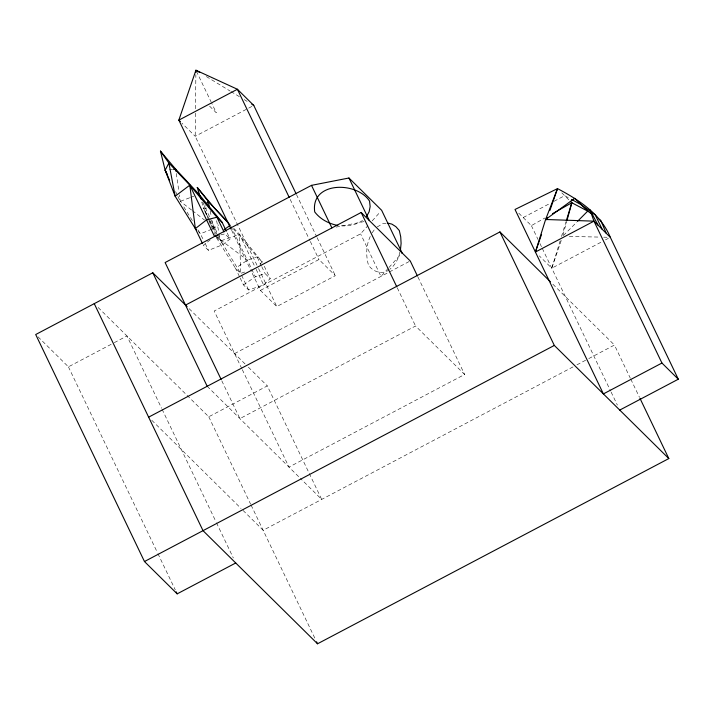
<?xml version="1.0" encoding="UTF-8"?>
<svg xmlns="http://www.w3.org/2000/svg" width="714" height="714" viewBox="0 0 714 714"><rect width="100%" height="100%" fill="white"/><g stroke="black" fill="none" stroke-linecap="round" stroke-linejoin="round"><path stroke-width="0.54" stroke-dasharray="3.57 2.68" d="M195.457 113.169L195.208 136.294L258.066 267.491M195.502 108.76L195.868 74.622M399.894 252.113C398.439 258.7 395.226 265.197 389.764 269.339M562.935 235.263L566.666 221.635M560.187 240.752L551.77 268.196L539.311 255.88M561.481 236.53L566.006 221.751M561.249 240.431L551.77 268.196L601.536 241.948M370.263 236.441C366.095 245.286 365.782 255.666 368.442 265.001C372.672 271.811 382.133 274.908 388.978 270.026M205.346 205.632L203.633 208.22L208.381 219.493M372.092 232.853L374.868 228.971M241.814 368.647L214.2 311.018L360.579 233.844L367.853 225.731M372.217 220.867L380.214 211.942M388.246 268.294L380.973 276.407L360.579 233.844M388.969 267.482L402.062 252.89M563.435 235.531L576.742 222.143M260.057 264.118L262.252 262.002L239.52 234.281L234.147 228.676M240.181 278.058L243.456 284.904L248.633 290.018L263.627 284.957L270.222 278.63L264.126 265.92M377.224 226.918L383.079 223.536L387.523 223.045M210.228 239.85L203.32 245.25L208.497 250.364L222.813 244.634L230.087 238.976L226.802 232.13M212.799 228.828L218.886 224.865M262.252 262.002L257.076 256.888L247.401 260.164L235.495 268.277L239.708 277.077M243.456 284.904L255.362 276.791L265.046 273.516L270.222 278.63M362.516 220.483C355.581 225.365 346.745 226.775 338.463 225.481M518.739 213.138L531.377 225.633L544.862 218.002M251.81 106.448L195.208 136.294L181.972 123.21M38.038 336.829L68.419 366.844L113.303 343.175M114.285 342.658L126.967 335.973L161.614 408.292M260.423 290.393L318.979 259.521L335.339 275.675L276.782 306.547L260.423 290.393L251.792 272.364M234.594 353.582L410.247 260.967M523.201 217.547L550.208 203.311M554.064 201.277L564.676 195.681L570.513 198.876M98.148 307.502L208.765 416.78L267.313 385.908L321.693 499.407L300.371 478.344M242.296 369.656L288.974 467.09L464.627 374.475L415.548 325.995L239.904 418.609L221.608 380.437M605.445 239.895L608.373 238.351M572.994 366.907L263.145 530.279L241.823 509.216M576.948 364.827L587.8 359.097M588.782 358.58L614.442 345.049L630.328 378.197M211.781 229.239L200.527 233.737L198.313 231.541M189.647 197.778L180.33 201.339L181.481 203.195M190.683 197.385L193.789 196.198M216.583 237.164L220.465 240.993L239.52 234.281L255.184 267.331M244.67 272.043L240.672 273.391L235.495 268.277L215.289 235.879L247.401 260.164L255.362 276.791M220.769 234.906L224.91 233.862L230.087 238.976M336.169 227.079L363.997 221.617M169.361 169.789L172.52 169.477M206.801 208.104L203.633 208.22L201.723 201.991M569.308 236.45L599.233 237.084M603.669 237.182L606.998 237.253M206.346 76.559L230.051 90.99M230.997 91.57L239.538 96.765M244.277 99.648L247.124 101.379M191.548 210.005L180.33 201.339L179.401 194.904M192.414 210.675L204.49 220.01M210.532 224.678L214.852 228.016L222.813 244.634M561.811 192.851L569.683 200.634M552.841 284.199L614.442 345.049M209.613 106.163L216.306 112.776L211.567 102.878M189.13 308.671L245.197 364.06M248.356 367.183L267.313 385.908M207.185 386.283L299.577 477.568M151.787 420.278L241.029 508.439M233.175 228.569L257.076 256.888L261.297 265.697M218.484 237.137L240.672 273.391L239.52 234.281M183.793 206.89L192.45 220.778M198.224 230.033L203.338 239.601M209.577 219.787L203.633 208.22L208.854 219.305M210.068 220.751L217.993 236.173M230.845 226.24L247.401 260.164M175.59 191.611L177.483 195.502M177.956 196.475L179.857 200.366M630.81 379.205L639.467 397.287M531.377 225.633L538.017 239.485M539.918 243.447L541.81 247.41M542.283 248.392L610.657 391.093M611.13 392.093L617.36 405.079M417.94 277.041L464.627 374.475M397.261 287.822L415.548 325.995M296.471 194.556L316.623 236.62M317.096 237.619L335.339 275.675M290.187 199.429L309.858 240.493M310.34 241.493L318.979 259.521M196.386 71.204L211.094 101.888M261.77 266.67L265.046 273.516M258.548 268.491L276.782 306.547M256.13 269.312L263.627 284.957M231.639 230.301L251.31 271.365M241.609 275.345L248.633 290.018M205.213 243.51L208.497 250.364M208.765 416.78L250.632 504.164M251.114 505.173L315.597 639.771M162.096 409.3L216.003 521.8M216.485 522.8L233.326 557.964M68.419 366.844L157.455 552.672M157.928 553.671L175.26 589.835M209.336 220.305L215.503 233.407M202.696 202.169L214.852 228.016M208.818 220.519L212.701 229.738M210.202 211.032L211.308 216.431M212.192 220.751L215.075 234.799M216.628 220.662L218.85 232.434M219.055 233.505L220.465 240.993M176.296 173.457L178.777 190.62"/><path stroke-width="1.07" d="M195.886 72.417L195.913 70.213L237.405 89.259L253.765 105.422L295.989 193.556M400.438 250.016L401.098 243.385L400.715 236.78L399.322 230.568L395.868 226.659L391.861 224.107L387.523 223.045M566.952 220.581L571.825 202.749L570.397 201.339M566.327 220.697L571.825 202.749L587.702 211.121L592.067 214.227M610.318 237.325L593.968 221.161L535.411 252.033L545.612 219.484L557.518 188.612C578.867 199.858 600.804 214.066 610.318 237.325L678.3 379.205L619.752 410.077M535.411 252.033L541.569 234.362M546.647 219.805L547.37 217.725M549.905 210.443L557.518 188.612L515.017 209.47L603.392 393.914L661.94 363.042L678.3 379.205M169.655 180.419L165.157 170.209L168.888 163.06L160.445 151.091L165.157 170.209L175.153 196.225L195.35 228.623L202.383 243.287M366.532 216.512L369.12 211.79L370.147 206.587L369.557 201.161C356.83 181.097 310.34 181.294 314.722 211.933C320.229 219.18 328.645 223.652 337.472 225.401M206.498 203.901L208.211 201.303L197.26 187.461L199.813 195.761M577.528 221.358L587.702 211.121L574.752 198.322L545.612 219.484L593.968 221.161L661.94 363.042M196.832 230.078L195.35 228.623L206.587 219.85L216.94 217.234L222.116 222.349L226.338 231.157M217.654 235.691L214.548 236.477L189.799 185.167L175.153 196.225L168.888 163.06L189.799 185.167L216.94 217.234L223.973 231.907M224.151 229.622L230.363 225.24M552.565 213.647L571.825 202.749M402.062 252.89L381.669 210.327L348.95 178L311.5 185.354L165.121 262.538L221.135 379.429M187.104 306.663L152.796 272.784L35.7 334.527L144.469 561.534L177.179 593.852L235.736 562.98M185.515 305.101L361.168 212.486L410.247 260.967L417.458 276.032M148.637 417.154L499.934 231.925L550.476 281.86M144.469 561.534L554.314 345.433L668.822 458.558L317.525 643.787L203.017 530.663L94.248 303.655M173.573 169.37L175.671 169.164L198.956 194.217L222.116 222.349M571.486 199.402L581.232 204.722L595.342 215.057L602.143 229.239M199.706 72.525L195.913 70.213L178.848 120.13L231.157 229.301M251.863 104.271L253.765 105.422M599.055 219.198L600.795 220.439L606.231 233.282M180.41 121.675L178.848 120.13L237.405 89.259L289.224 197.421M228.016 222.259L214.209 207.828L197.26 187.461M229.622 224.437L208.211 201.303L209.541 207.792M160.445 151.091L175.671 169.164L175.983 171.306M598.055 225.205L589.889 209.666L593.968 221.161M165.157 170.209L167.531 175.073M639.949 398.287L668.822 458.558M499.934 231.925L554.314 345.433M348.95 178L369.343 220.564M361.168 212.486L396.779 286.814M311.5 185.354L331.894 227.918M152.796 272.784L207.185 386.283M316.561 641.779L317.525 643.787M176.215 591.844L177.179 593.852M198.956 194.217L201.294 199.188M189.799 185.167L195.35 228.623"/></g></svg>
